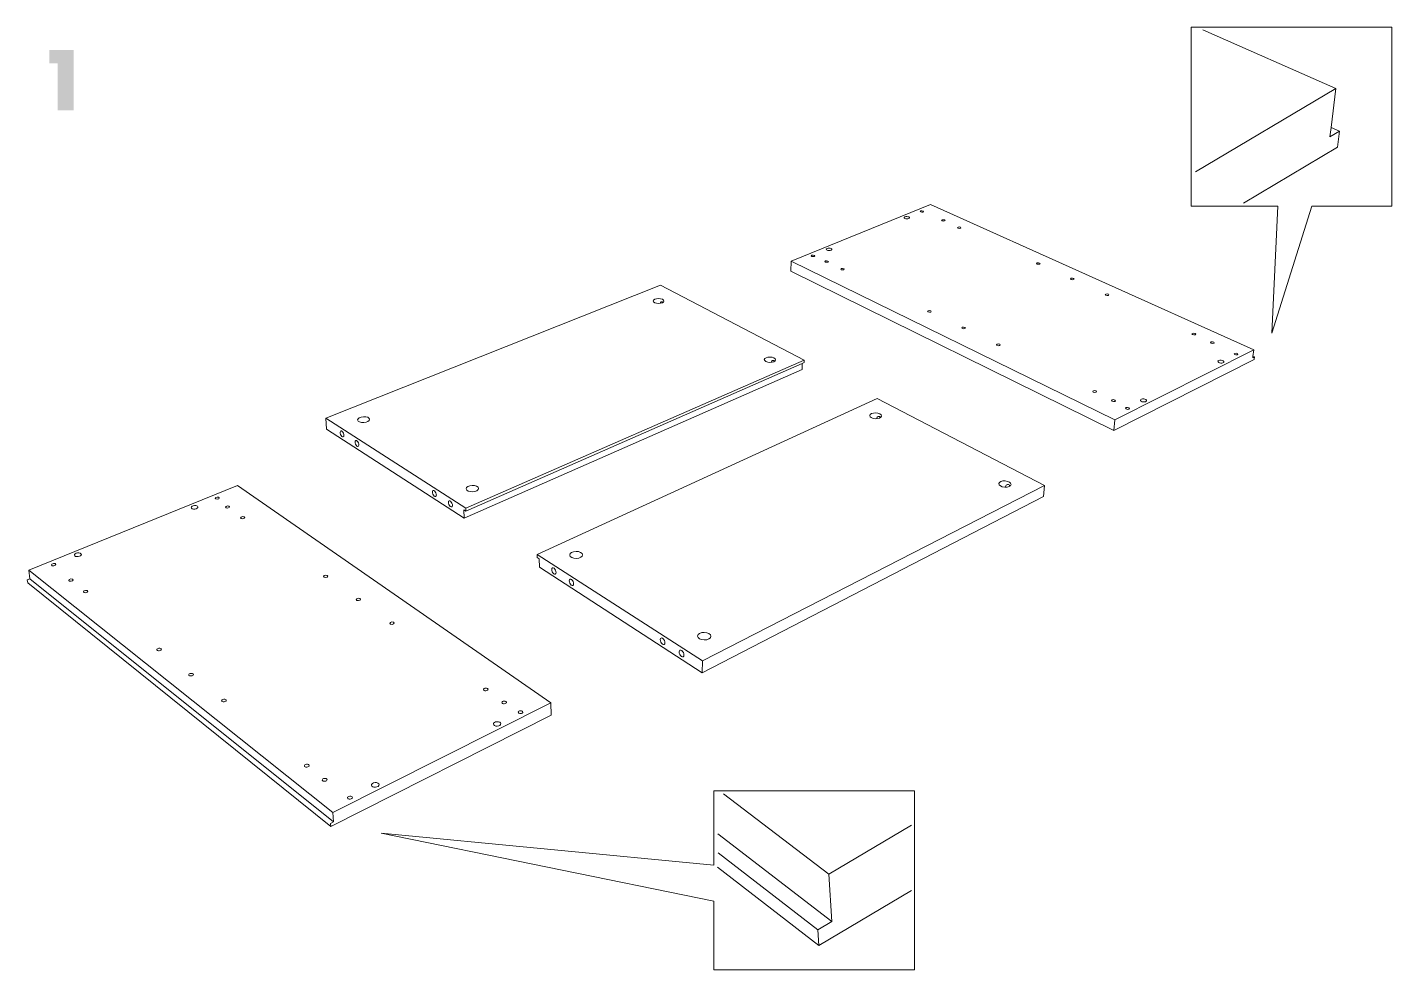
# Model space of a CAD drawing. Header units: metres. Extents: x -11.5 to 7.4, y -3.8 to 5.9.
# Drawn here: x 3.026 to 3.653, y 1.167 to 1.601 of the extents above; entities that cross this region are included whole.
import ezdxf

# ---------------------------------------------------------------- set-up
doc = ezdxf.new("R2010")
doc.units = ezdxf.units.M
doc.header["$MEASUREMENT"] = 0
doc.layers.add('PDF4_Geometry_Num_Penna__7_Num_Penna__7', color=7, linetype='Continuous', lineweight=18)

msp = doc.modelspace()

# ---------------------------------------------------------------- hatches: boundary and pattern name
at = {"layer": 'PDF4_Geometry_Num_Penna__7_Num_Penna__7', "linetype": 'Continuous', "lineweight": 18}
msp.add_hatch(color=7, dxfattribs=at).paths.add_polyline_path([(3.03976, 1.58416), (3.03976, 1.56248), (3.04699, 1.56248), (3.04699, 1.59027), (3.03578, 1.59027), (3.03578, 1.58416)])

# ---------------------------------------------------------------- linework, layer by layer
at = {"layer": 'PDF4_Geometry_Num_Penna__7_Num_Penna__7', "color": 7, "linetype": 'Continuous', "lineweight": 18, "flags": 128}
for points in [[(3.65313, 1.60071), (3.56085, 1.60071), (3.56085, 1.51844), (3.60083, 1.51844), (3.59805, 1.46001), (3.61644, 1.51844), (3.65313, 1.51844)], [(3.34146, 1.24942), (3.34146, 1.2152), (3.18848, 1.23001), (3.34146, 1.19875), (3.34146, 1.16715), (3.43375, 1.16715), (3.43375, 1.24942)]]:
    msp.add_lwpolyline(points, close=True, dxfattribs=at)
for points in [[(3.56624, 1.59951), (3.62748, 1.57247)], [(3.56288, 1.53415), (3.62748, 1.57247)], [(3.62748, 1.57247), (3.62524, 1.55466)], [(3.62909, 1.55294), (3.62524, 1.55466), (3.62468, 1.55032)], [(3.62468, 1.55032), (3.62909, 1.55295)], [(3.62909, 1.55294), (3.62818, 1.54559)], [(3.58498, 1.51978), (3.62818, 1.54559)], [(3.37703, 1.49317), (3.44112, 1.51921), (3.5897, 1.45226)], [(3.37703, 1.49317), (3.37689, 1.48855)], [(3.37689, 1.48855), (3.52537, 1.41519)], [(3.37703, 1.49317), (3.52587, 1.42014), (3.5897, 1.45226)], [(3.38297, 1.44643), (3.38301, 1.44764), (3.31689, 1.48213), (3.16296, 1.42088)], [(3.58934, 1.44933), (3.58925, 1.44865)], [(3.5897, 1.45226), (3.58934, 1.44933)], [(3.58934, 1.44933), (3.58999, 1.44903)], [(3.22668, 1.37482), (3.38202, 1.44324)], [(3.22731, 1.37947), (3.38301, 1.44764)], [(3.22736, 1.37817), (3.3821, 1.44604)], [(3.38202, 1.44324), (3.3821, 1.44604)], [(3.3821, 1.44604), (3.38297, 1.44643)], [(3.52537, 1.41519), (3.58984, 1.44784)], [(3.58925, 1.44865), (3.58999, 1.44903)], [(3.58999, 1.44903), (3.58984, 1.44784)], [(3.41657, 1.42996), (3.26022, 1.35811), (3.26025, 1.35679)], [(3.49298, 1.38478), (3.49341, 1.38988), (3.41657, 1.42996)], [(3.16296, 1.42088), (3.22731, 1.37947)], [(3.16296, 1.42088), (3.16329, 1.41588), (3.22668, 1.37482)], [(3.52587, 1.42014), (3.52537, 1.41519)], [(3.26655, 1.28432), (3.26644, 1.28986), (3.1224, 1.38994), (3.02643, 1.35096)], [(3.26022, 1.35811), (3.33616, 1.30921), (3.49341, 1.38988)], [(3.49298, 1.38478), (3.33608, 1.30375), (3.2612, 1.35228), (3.26112, 1.35622)], [(3.22668, 1.37482), (3.22653, 1.3787), (3.22736, 1.37817)], [(3.22731, 1.37947), (3.22736, 1.37818)], [(3.26112, 1.35622), (3.26025, 1.35679)], [(3.26644, 1.28986), (3.16618, 1.23943), (3.02643, 1.35096)], [(3.02643, 1.35096), (3.02696, 1.34696)], [(3.02695, 1.34696), (3.02572, 1.34645)], [(3.02572, 1.34645), (3.0259, 1.34512)], [(3.0259, 1.34512), (3.16528, 1.23303), (3.26655, 1.28432)], [(3.16648, 1.23513), (3.02696, 1.34696)], [(3.33616, 1.30921), (3.33608, 1.30375)], [(3.43239, 1.23361), (3.39426, 1.2111), (3.34592, 1.24813)], [(3.16618, 1.23943), (3.16648, 1.23513), (3.16518, 1.23446)], [(3.16517, 1.23446), (3.16528, 1.23303)], [(3.39568, 1.18933), (3.34331, 1.22964)], [(3.34341, 1.22085), (3.38922, 1.18553), (3.38969, 1.17827)], [(3.34306, 1.21429), (3.38969, 1.17827), (3.43233, 1.20362)], [(3.39426, 1.2111), (3.39568, 1.18933), (3.38922, 1.18553)]]:
    msp.add_lwpolyline(points, dxfattribs=at)
for points in [[(3.41625, 1.42063), (3.41624, 1.42066), (3.41624, 1.42068), (3.41624, 1.4207), (3.41624, 1.42072), (3.41624, 1.42074), (3.41624, 1.42077, -0.789383), (3.41804, 1.42115)], [(3.4756, 1.38912), (3.47559, 1.38917), (3.47558, 1.38922), (3.47557, 1.38927), (3.47557, 1.38932), (3.47557, 1.38936), (3.47557, 1.38942, -0.822098), (3.47761, 1.38963)]]:
    msp.add_lwpolyline(points, format="xyb", dxfattribs=at)
at = {"layer": 'PDF4_Geometry_Num_Penna__7_Num_Penna__7', "color": 7, "linetype": 'Continuous', "lineweight": 18}
for centre, radius, start, end in [((3.31751, 1.4736), 0.000811, 43.25882, 174.48488), ((3.36868, 1.44655), 0.000878, 33.62091, 181.24159)]:
    msp.add_arc(centre, radius, start, end, dxfattribs=at)
for centre, major_axis, ratio in [((3.43017, 1.51311), (-0.00126, 0.00006), 0.427509), ((3.43711, 1.51595), (-0.00078, 0.000043), 0.429584), ((3.44694, 1.51186), (-0.000783, 0.000039), 0.435546), ((3.45428, 1.50853), (-0.000793, 0.000044), 0.431025), ((3.38706, 1.49555), (-0.000808, 0.000029), 0.444127), ((3.39328, 1.49295), (-0.000811, 0.00003), 0.44901), ((3.39442, 1.49855), (-0.00128, 0.00004), 0.444416), ((3.40056, 1.48942), (-0.000818, 0.000027), 0.446958), ((3.49063, 1.49202), (-0.000811, 0.000056), 0.443101), ((3.50628, 1.48492), (-0.000818, 0.000067), 0.442321), ((3.31599, 1.47478), (-0.0025, 0.00001), 0.460293), ((3.52227, 1.47766), (-0.000828, 0.000072), 0.452005), ((3.44057, 1.47001), (-0.000835, 0.000048), 0.465759), ((3.45624, 1.46241), (-0.00085, 0.000047), 0.462938), ((3.56215, 1.45955), (-0.000853, 0.000088), 0.454802), ((3.5707, 1.45567), (-0.000862, 0.00009), 0.455487), ((3.47224, 1.45464), (-0.000853, 0.000053), 0.474132), ((3.58151, 1.45036), (-0.000865, 0.0001), 0.457197), ((3.36722, 1.44776), (-0.00259, 0.00007), 0.47993), ((3.57461, 1.4469), (-0.00139, 0.00015), 0.463655), ((3.51654, 1.43316), (-0.000885, 0.000078), 0.478735), ((3.52517, 1.42897), (-0.000891, 0.000084), 0.484228), ((3.53166, 1.42536), (-0.000896, 0.000093), 0.483054), ((3.53901, 1.42905), (-0.00142, 0.00014), 0.47891), ((3.18036, 1.42022), (0.00273, 0.00015), 0.491729), ((3.41579, 1.42197), (-0.00269, 0.00013), 0.496246), ((3.17045, 1.41366), (-0.00055, 0.00134), 0.487637), ((3.17731, 1.40922), (-0.00057, 0.00135), 0.48812), ((3.21291, 1.38624), (-0.00059, 0.00138), 0.506032), ((3.23038, 1.38847), (0.00284, 0.00011), 0.515984), ((3.47528, 1.39057), (-0.0028, 0.00023), 0.512724), ((3.10264, 1.37989), (0.00155, 0.00015), 0.513627), ((3.11301, 1.38412), (0.000962, 0.000093), 0.510733), ((3.11781, 1.38001), (0.000968, 0.000084), 0.512779), ((3.22029, 1.38147), (-0.0006, 0.00139), 0.509877), ((3.12472, 1.37512), (0.00097, 0.000089), 0.521672), ((3.04897, 1.35803), (0.00161, 0.00021), 0.516468), ((3.27811, 1.35799), (0.00294, 0.00006), 0.540871), ((3.03784, 1.3535), (0.00101, 0.00014), 0.518539), ((3.26787, 1.35056), (-0.00066, 0.00143), 0.527456), ((3.04579, 1.34641), (0.00102, 0.00014), 0.525151), ((3.16292, 1.34814), (0.001, 0.00008), 0.540315), ((3.27594, 1.34536), (-0.00066, 0.00144), 0.530645), ((3.05254, 1.34109), (0.00102, 0.00013), 0.528922), ((3.17798, 1.33749), (0.00102, 0.00008), 0.543935), ((3.19344, 1.32657), (0.00102, 0.00007), 0.556632), ((3.31787, 1.31827), (-0.00073, 0.00147), 0.546199), ((3.337, 1.3206), (-0.00307, 0.00004), 0.567779), ((3.08634, 1.31447), (0.00106, 0.00013), 0.550111), ((3.32659, 1.31264), (-0.00074, 0.00148), 0.550103), ((3.10103, 1.3029), (0.00107, 0.00013), 0.554424), ((3.23656, 1.29611), (0.00106, 0.00006), 0.579894), ((3.11613, 1.29101), (0.00108, 0.00013), 0.5637), ((3.24502, 1.29013), (0.00107, 0.00004), 0.586829), ((3.25253, 1.28563), (0.00107, 0.00005), 0.58722), ((3.24176, 1.28023), (0.00173, 0.00008), 0.592645), ((3.15423, 1.261), (0.00111, 0.00011), 0.593383), ((3.16247, 1.25451), (0.00112, 0.00012), 0.600447), ((3.18574, 1.25216), (0.00179, 0.00016), 0.604806), ((3.17408, 1.24631), (0.00113, 0.00011), 0.607641)]:
    msp.add_ellipse(centre, major_axis=major_axis, ratio=ratio, dxfattribs=at)

doc.saveas('drawing.dxf')
